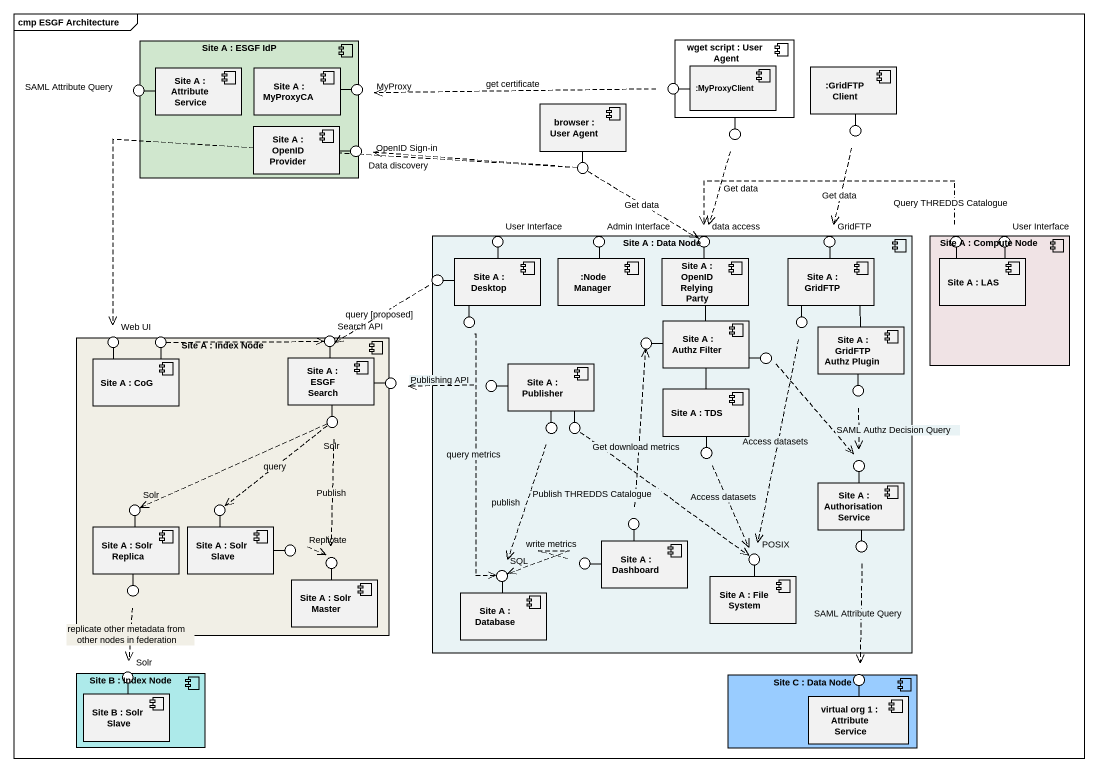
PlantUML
@startuml
mainframe cmp ESGF Architecture
component "Site A : ESGF IdP" as Site_A #D0E7CE {
  component "Site A : Attribute Service" as Site_A_2
  component "Site A : MyProxyCA" as Site_A_3
  component "Site A : OpenID Provider" as Site_A_4
}
component "wget script : User Agent" as wget_script {
  component ":MyProxyClient" as MyProxyClient
}
() "SAML Attribute Query" as SAML_Attribute_Query
() MyProxy
() " " as lollipop1
component ":GridFTP Client" as GridFTP_Client
component "browser : User Agent" as browser
() " " as lollipop2
() " " as lollipop3
() "OpenID Sign-in" as OpenID_Sign_in
() " " as lollipop4
component "Site A : Data Node" as Site_A_5 #E9F3F5 {
  component "Site A : Desktop" as Site_A_7
  component ":Node Manager" as Node_Manager
  component "Site A : OpenID Relying Party" as Site_A_8
  component "Site A : GridFTP" as Site_A_9
  component "Site A : Authz Filter" as Site_A_11
  component "Site A : GridFTP Authz Plugin" as Site_A_12
  component "Site A : Publisher" as Site_A_16
  component "Site A : TDS" as Site_A_17
  component "Site A : Authorisation Service" as Site_A_18
  component "Site A : Dashboard" as Site_A_21
  component "Site A : Database" as Site_A_23
  component "Site A : File System" as Site_A_24
}
() "User Interface" as User_Interface
() "Admin Interface" as Admin_Interface
() "data access" as data_access
() GridFTP
component "Site A : Compute Node" as Site_A_6 #F0E3E5 {
  component "Site A : LAS" as Site_A_10
}
() " " as lollipop5
() "User Interface" as User_Interface_2
() " " as lollipop6
() "Web UI" as Web_UI
() " " as lollipop7
() "Search API" as Search_API
() " " as lollipop8
() " " as lollipop9
component "Site A : Index Node" as Site_A_13 #F1EFE6 {
  component "Site A : CoG" as Site_A_14
  component "Site A : ESGF Search" as Site_A_15
  component "Site A : Solr Replica" as Site_A_19
  component "Site A : Solr Slave" as Site_A_20
  component "Site A : Solr Master" as Site_A_22
}
() " " as lollipop10
() " " as lollipop11
() Solr
() "Publishing API" as Publishing_API <<Hessian>>
() " " as lollipop12
() " " as lollipop13
() " " as lollipop14
() " " as lollipop15
() " " as lollipop16
() " " as lollipop17
() "Solr" as Solr_2
() " " as lollipop18
() " " as lollipop19
() Replicate
() " " as lollipop20
() SQL
() " " as lollipop21
() POSIX
() " " as lollipop22
() " " as lollipop23
component "Site B : Index Node" as Site_B #ADEAEA {
  component "Site B : Solr Slave" as Site_B_2
}
() "Solr" as Solr_3
component "Site C : Data Node" as Site_C #99CCFF {
  component "virtual org 1 : Attribute Service" as virtual_org_1
}
() " " as lollipop24
Site_A_2 -left- SAML_Attribute_Query
Site_A_3 -right- MyProxy
MyProxyClient -left- lollipop1
wget_script -- lollipop2
GridFTP_Client -- lollipop3
Site_A_4 -right- OpenID_Sign_in
browser -- lollipop4
Site_A_7 -up- User_Interface
Node_Manager -up- Admin_Interface
Site_A_8 -up- data_access
Site_A_9 -up- GridFTP
Site_A_10 -up- lollipop5
Site_A_10 -up- User_Interface_2
Site_A_7 -left- lollipop6
Site_A_14 -up- Web_UI
Site_A_14 -up- lollipop7
Site_A_15 -up- Search_API
Site_A_7 -- lollipop8
Site_A_9 -- lollipop9
Site_A_11 -left- lollipop10
Site_A_11 -right- lollipop11
Site_A_15 -- Solr
Site_A_15 -right- Publishing_API
Site_A_16 -left- lollipop12
Site_A_12 -- lollipop13
Site_A_16 -- lollipop14
Site_A_16 -- lollipop15
Site_A_17 -- lollipop16
Site_A_18 -up- lollipop17
Site_A_19 -up- Solr_2
Site_A_20 -up- lollipop18
Site_A_21 -up- lollipop19
Site_A_20 -right- Replicate
Site_A_22 -up- lollipop20
Site_A_23 -up- SQL
Site_A_21 -left- lollipop21
Site_A_24 -up- POSIX
Site_A_18 -- lollipop22
Site_A_19 -- lollipop23
Site_B_2 -up- Solr_3
virtual_org_1 -up- lollipop24
lollipop1 .left.> MyProxy : get certificate
lollipop2 ..> data_access : Get data
lollipop3 ..> GridFTP : Get data
lollipop4 .left.> OpenID_Sign_in
lollipop4 ..> data_access : Get data
lollipop4 .left.> Web_UI : Data discovery
lollipop5 .left.> data_access : Query THREDDS Catalogue
lollipop6 .left.> Search_API : query [proposed]
lollipop7 .right.> Search_API
lollipop8 ..> SQL : query metrics
Site_A_11 -up- Site_A_8
lollipop9 ..> POSIX : Access datasets
Site_A_12 -up- Site_A_9
lollipop11 ..> lollipop17 : SAML Authz Decision Query
Solr .left.> Solr_2
Solr ..> lollipop18 : query
Solr ..> lollipop20 : Publish
lollipop12 .left.> Publishing_API
Site_A_17 -up- Site_A_11
lollipop13 ..> lollipop17
lollipop14 ..> SQL : publish
lollipop15 ..> POSIX : Publish THREDDS Catalogue
lollipop16 ..> POSIX : Access datasets
lollipop19 .up.> lollipop10 : Get download metrics
Replicate .right.> lollipop20
lollipop21 .left.> SQL : write metrics
lollipop22 ..> lollipop24 : SAML Attribute Query
lollipop23 ..> Solr_3 : replicate other metadata from other nodes in federation
@enduml
